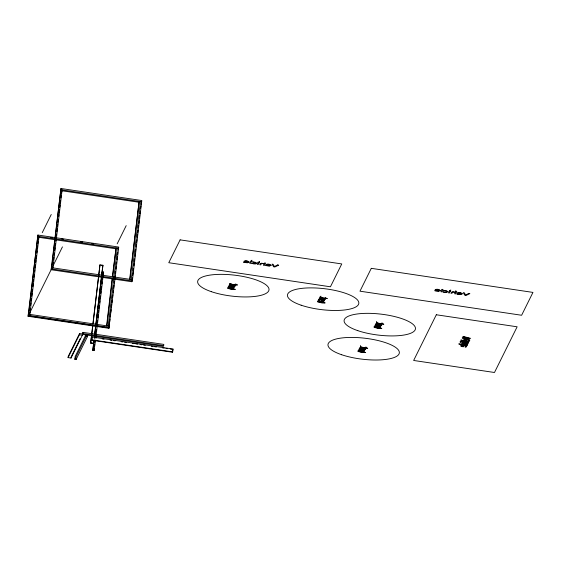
<?xml version="1.0" encoding="UTF-8"?>
<svg xmlns="http://www.w3.org/2000/svg" width="561" height="561" viewBox="0 0 561 561"><rect width="100%" height="100%" fill="white"/><g stroke="black" fill="none" stroke-linecap="round" stroke-linejoin="round"><path stroke-width="0.84" d="M114.928 279.476L108.876 328.304L28.05 316.271L37.91 235.038L118.736 247.071L115.131 277.744M37.91 235.038L28.464 315.436L109.29 327.47M29.558 314.37L29.761 312.638M29.964 310.906L30.273 308.305M30.575 305.71L30.883 303.108M31.185 300.514L31.388 298.782M31.697 296.18L31.998 293.578M32.307 290.984L32.51 289.252M32.811 286.65L33.12 284.055M33.422 281.454L33.625 279.722M33.933 277.12L34.242 274.525M34.544 271.924L34.747 270.192M35.055 267.597L35.357 264.995M35.666 262.394L35.869 260.662M36.17 258.067L36.479 255.465M36.781 252.871L36.984 251.132M37.292 248.537L37.594 245.935M37.903 243.341L38.106 241.609M38.407 239.007L39.025 236.44L29.866 314.405M60.974 188.503L51.535 268.901L132.361 280.935L141.807 200.536L60.974 188.503L51.121 269.729L131.947 281.769L132.361 280.935M52.524 268.705L52.727 266.966M53.036 264.371L53.239 262.639M53.54 260.038L53.849 257.443M54.151 254.841L54.354 253.109M54.662 250.508L54.971 247.913M55.273 245.311L55.476 243.579M55.784 240.985L56.086 238.383M56.395 235.781L56.598 234.049M56.899 231.455L57.208 228.853M57.51 226.258L57.713 224.526M58.021 221.925L58.323 219.323M58.632 216.728L58.835 214.996M59.143 212.395L59.445 209.8M59.754 207.198L59.957 205.466M60.258 202.865L60.567 200.27M60.869 197.668L61.072 195.936M61.38 193.342L62.096 189.906L52.937 267.87M82.986 332.371L82.432 334.419L163.258 346.453L163.672 345.625L163.812 344.405L82.986 332.371L82.355 335.197L71.03 358.051L68.084 357.609L68.225 356.389L79.557 333.543L82.502 333.977M71.03 358.051L71.17 356.831M87.677 334.517L87.432 336.649L76.1 359.503L74.837 359.313L75.174 356.473L86.121 334.384M76.1 359.503L76.268 358.079M68.084 357.609L79.41 334.756L79.557 333.543M74.837 359.313L86.17 336.467L86.415 334.335M94.066 340.618L93.589 343.57L90.637 343.136L92.677 325.808M92.881 324.076L99.977 264.813L102.922 265.255L101.8 274.785M90.637 343.136L92.853 325.45M93.056 323.718L99.977 264.813M91.646 340.204L92.151 337.007L172.977 349.04L172.648 351.88L172.472 352.238L91.646 340.204L92.151 337.007M95.552 340.232L94.024 350.59L92.761 350.408L93.89 340.976M94.606 334.91L95.51 327.014M95.826 324.517L101.422 276.875M101.829 273.41L102.922 265.255M94.472 337.154L95.798 325.892M96.001 324.16L101.597 276.517M92.761 350.408L94.29 340.043M94.493 338.311L95.924 326.179M96.127 324.447L102.333 271.608L103.596 271.797L97.39 324.637M94.024 350.59L94.227 348.858M94.529 346.263L94.739 344.531M95.04 341.93L95.244 340.197M96.261 331.537L96.464 329.805M97.383 322.007L97.586 320.275M97.887 317.673L98.196 315.079M98.498 312.477L98.701 310.745M99.009 308.143L99.318 305.549M99.62 302.947L99.823 301.215M100.131 298.62L100.433 296.019M100.742 293.417L100.945 291.685M101.246 289.09L101.555 286.489M101.857 283.894L102.06 282.162M102.368 279.56L102.572 277.828M102.979 274.364L103.182 272.632M95.861 337.631L97.186 326.369M106.597 325.843L112.193 278.2M112.396 276.468L116.064 247.913L112.705 276.503M106.906 325.878L112.502 278.235M108.168 326.067L117.326 248.102M108.876 328.304L109.43 326.25L28.604 314.216L28.19 315.051M109.122 326.221L109.43 323.62M109.633 321.888L109.935 319.286M110.244 316.692L110.545 314.09M110.748 312.358L111.057 309.763M111.359 307.162L111.667 304.56M111.87 302.828L112.172 300.233M112.481 297.632L112.782 295.037M113.091 292.435L113.294 290.703M113.595 288.102L113.904 285.507M114.213 282.905L114.416 281.173M114.823 277.709L115.026 275.977M115.328 273.375L115.531 271.643M115.839 269.049L116.141 266.447M116.45 263.852L116.653 262.12M116.954 259.519L117.263 256.917M117.565 254.322L117.768 252.59M118.322 247.906L118.175 249.126L118.588 248.292L37.762 236.251L37.349 237.086L115.601 248.74M129.668 279.308L139.135 201.378L129.977 279.343M131.239 279.532L140.397 201.567M132.396 277.954L132.087 280.549L132.501 279.715L51.675 267.681L51.261 268.516M132.698 275.353L133.006 272.751M133.209 271.019L133.511 268.424M133.82 265.823L134.121 263.228M134.324 261.496L134.633 258.894M134.942 256.293L135.243 253.698M135.446 251.966L135.755 249.365M136.057 246.77L136.365 244.168M136.568 242.436L136.87 239.835M137.179 237.24L137.48 234.638M137.683 232.906L137.992 230.305M138.294 227.71L138.602 225.108M138.805 223.376L139.114 220.782M139.416 218.18L139.724 215.578M139.927 213.846L140.229 211.252M140.538 208.65L140.839 206.055M141.042 204.323L141.66 201.757L60.833 189.716L60.42 190.551L138.665 202.205M172.472 352.238L172.977 349.04M251.847 261.026L250.837 260.879L249.666 263.242L250.676 263.397L251.945 260.22M259.21 262.015L258.27 264.526L257.261 264.378L258.2 261.868M259.47 262.26L258.172 262.38L259.322 262.555L259.568 261.447M320.829 296.951L319.567 297.218L324.531 298.578L327.336 298.48L325.611 298.228L325.871 297.702L325.029 297.575L324.77 298.101L320.766 297.463L320.92 296.138M360.435 346.354C361.417 346.866 362.841 347.785 365.288 347.638L365.548 347.112L366.389 347.238L366.13 347.764L367.714 348.311C365.8 347.589 359.124 348.893 360.534 345.541M376.564 322.259C377.539 322.778 378.97 323.697 381.41 323.55L381.676 323.024L382.511 323.15L382.251 323.676L383.836 324.216C381.922 323.494 375.253 324.798 376.655 321.446M450.301 291.299L449.291 291.152L448.449 292.849L449.459 292.996L450.399 290.486M450.658 290.731L449.361 290.857L450.511 291.026L450.756 289.918M455.784 291.397L456.794 291.552L455.623 293.915L454.613 293.768L455.237 292.498L454.529 292.232A1.753 0.512 6.7 0 0 453.435 292.015L452.538 292.183L451.914 293.361L450.904 293.214L452.187 291.706L455.357 292.253L455.876 290.584M461.437 341.179L461.184 342.315L460.132 342.161L460.392 341.018M42.243 232.668L51.254 214.491M28.05 316.271L62.446 246.882M117.179 243.832L126.19 225.648M71.549 356.067L80.237 338.549M258.102 262.674L259.112 262.829M50.616 237.387L52.341 237.647M61.801 239.056L63.519 239.309M80.714 241.868L82.432 242.128M91.892 243.537L93.61 243.79M101.268 265.395L102.747 265.612M460.293 341.831L461.345 341.986M28.288 315.794L109.115 327.827M82.846 333.585L163.672 345.625M79.41 334.756L82.355 335.197M86.17 336.467L87.432 336.649M94.557 337.743L96.275 338.002M102.298 338.9L104.016 339.153M110.033 340.05L111.751 340.31M113.476 340.562L115.194 340.822M121.211 341.712L122.929 341.972M124.654 342.224L126.372 342.483M132.389 343.381L134.107 343.634M135.832 343.893L137.55 344.145M140.131 344.531L141.849 344.791M143.567 345.043L145.285 345.303M151.309 346.2L153.027 346.453M154.745 346.712L156.463 346.964M162.487 347.862L164.205 348.115M165.923 348.374L167.648 348.626M170.221 349.012L171.947 349.272M91.822 339.847L172.648 351.88M90.819 342.778L93.764 343.22M93.175 349.573L94.437 349.762M466.934 344.202C464.831 344.868 467.811 345.387 467.762 344.103A2.363 0.694 6.7 0 0 466.92 343.605C465.693 343.36 461.373 342.077 461.731 344.089C462.411 343.998 464.739 342.512 466.934 344.202M235.375 285.83L234.267 286.348L234.793 286.727L228.783 285.837L234.042 286.075A1.753 0.512 6.7 0 0 234.372 285.787L229.302 284.785L233.86 285.17L235.375 285.83M325.184 299.364L324.076 299.883L324.595 300.268L318.592 299.371L323.851 299.609A1.753 0.512 6.7 0 0 324.181 299.322L319.111 298.326L323.669 298.704L325.184 299.364M365.702 348.907L364.594 349.419L365.113 349.805L359.11 348.914L364.37 349.152A1.753 0.512 6.7 0 0 364.699 348.858L359.629 347.862L364.187 348.241L365.702 348.907M381.824 324.812L380.716 325.331L381.242 325.717L375.232 324.819L380.491 325.057A1.753 0.512 6.7 0 0 380.828 324.77L375.758 323.767L380.309 324.153L381.824 324.812M462.636 341.193L464.129 341.979L468.687 342.357L463.617 341.361A1.753 0.512 6.7 0 1 463.947 341.074L469.206 341.312L460.84 340.064L463.73 340.8L462.636 341.193M229.077 286.853L230.957 287.73L231.539 286.559C237.008 287.12 233.257 289.055 230.185 287.912C224.863 287.12 231.91 285.163 229.077 286.853M233.656 287.505L231.728 287.849L232.177 286.952L233.656 287.505M318.886 300.387L320.766 301.271L321.348 300.093C326.818 300.654 323.059 302.589 319.994 301.453C314.672 300.64 321.712 298.711 318.886 300.387M323.466 301.04L321.537 301.383L321.986 300.486L323.466 301.04M359.405 349.924L361.284 350.807L361.866 349.629C367.336 350.19 363.577 352.133 360.513 350.99C355.19 350.19 362.238 348.241 359.405 349.924M363.984 350.583L362.055 350.92L362.504 350.022L363.984 350.583M375.526 325.836L377.406 326.712L377.988 325.541C383.465 326.102 379.706 328.038 376.634 326.895C371.319 326.102 378.359 324.146 375.526 325.836M380.106 326.488L378.184 326.832L378.626 325.934L380.106 326.488M461.268 345.765L462.727 346.432L463.169 345.534L461.268 345.765M464.361 339.531L465.819 340.197L466.261 339.3L464.361 339.531M465.847 346.403C462.972 348.437 470.02 346.172 464.718 345.464C461.647 344.328 457.888 346.263 463.365 346.824L463.947 345.646L465.847 346.403M468.94 340.169C466.037 342.21 473.119 339.945 467.804 339.23C464.739 338.094 460.981 340.029 466.45 340.59L467.04 339.412L468.94 340.169M227.591 287.982L228.124 288.515L232.535 289.462L235.34 289.364L233.614 289.104L233.874 288.578L233.032 288.452L232.773 288.978C229.884 289.644 228.937 287.449 227.591 287.982M229.779 283.571L230.312 284.104L234.722 285.044L237.527 284.946L235.802 284.693L236.062 284.168L235.22 284.041L234.961 284.567C232.079 285.226 231.125 283.032 229.779 283.571M317.4 301.516L317.933 302.049L322.344 302.996L325.149 302.898L323.424 302.638L323.683 302.113L322.841 301.993L322.582 302.519C319.693 303.178 318.746 300.984 317.4 301.516M357.918 351.06L358.451 351.593L362.862 352.532L365.667 352.441L363.942 352.182L364.201 351.656L363.36 351.53L363.1 352.056C360.211 352.722 359.264 350.527 357.918 351.06M374.04 326.965L374.573 327.498L378.984 328.444L381.789 328.346L380.063 328.087L380.323 327.561L379.481 327.435L379.222 327.961C376.34 328.627 375.386 326.432 374.04 326.965M256.658 263.151L255.893 263.845A2.363 0.694 6.7 0 1 254.533 263.95L251.665 263.439C255.528 264.322 257.233 262.513 252.415 261.931L255.36 262.289L256.658 263.151M447.846 291.622L447.082 292.316A2.363 0.694 6.7 0 1 445.722 292.421L442.853 291.909C446.935 292.814 448.225 290.9 443.604 290.402L446.549 290.759L447.846 291.622M249.063 262.043L247.408 262.814L243.572 262.225C245.697 262.352 252.254 262.934 243.888 261.335C245.276 260.346 247.997 260.746 249.063 262.043M271.11 265.325L269.455 266.096L265.619 265.507C267.744 265.634 274.301 266.216 265.935 264.624C267.331 263.628 270.044 264.028 271.11 265.325M440.245 290.514L438.597 291.285L434.761 290.696C436.886 290.822 443.442 291.404 435.077 289.806C436.465 288.817 439.186 289.217 440.245 290.514M462.299 293.796L460.644 294.567L456.808 293.978C458.933 294.104 465.49 294.693 457.124 293.094C458.519 292.099 461.233 292.498 462.299 293.796M180.109 239.863L168.777 262.716L330.436 286.79L341.761 263.936L180.109 239.863M260.262 263.635L259.715 264.743L260.725 264.89L261.349 263.712L262.246 263.544A1.753 0.512 6.7 0 1 263.34 263.761L264.049 264.028L263.425 265.29L264.434 265.444L265.605 263.081L264.596 262.927L264.168 263.782L261.657 263.2L260.262 263.635M371.298 268.333L359.966 291.187L521.625 315.261L532.95 292.407L371.298 268.333M442.026 289.35L440.855 291.713L441.865 291.867L443.036 289.504L442.026 289.35M436.311 314.763L413.653 360.464L494.479 372.497L517.137 326.797L436.311 314.763M458.912 343.956L467.278 345.197L458.912 343.956M462.264 337.981L470.665 338.374L463.042 336.404L462.881 336.726L469.22 338.339L462.264 337.981M462.341 342.161L468.344 343.052L462.341 342.161M245.101 261.237C250.213 262.941 247.681 260.556 245.101 261.237M267.148 264.519C272.26 266.223 269.729 263.838 267.148 264.519M436.29 289.707C441.402 291.411 438.87 289.027 436.29 289.707M458.337 292.989C463.449 294.693 460.918 292.309 458.337 292.989M277.555 264.967L274.406 266.517L273.123 264.308L272.036 264.147L273.67 266.819L274.82 266.987L278.698 265.136L277.555 264.967M468.744 293.438L465.595 294.988L464.312 292.779L463.225 292.618L464.859 295.289L466.009 295.465L469.887 293.606L468.744 293.438M357.799 330.653A35.932 10.568 6.7 0 0 415.133 329.896A35.932 10.568 6.7 0 0 366.382 313.34A35.932 10.568 6.7 0 0 357.799 330.653M341.677 354.741A35.932 10.568 6.7 0 0 399.011 353.984A35.932 10.568 6.7 0 0 350.26 337.427A35.932 10.568 6.7 0 0 341.677 354.741M301.159 305.205A35.932 10.568 6.7 0 0 358.493 304.448A35.932 10.568 6.7 0 0 309.742 287.891A35.932 10.568 6.7 0 0 301.159 305.205M211.35 291.671A35.932 10.568 6.7 0 0 268.684 290.914A35.932 10.568 6.7 0 0 219.933 274.357A35.932 10.568 6.7 0 0 211.35 291.671"/></g></svg>
